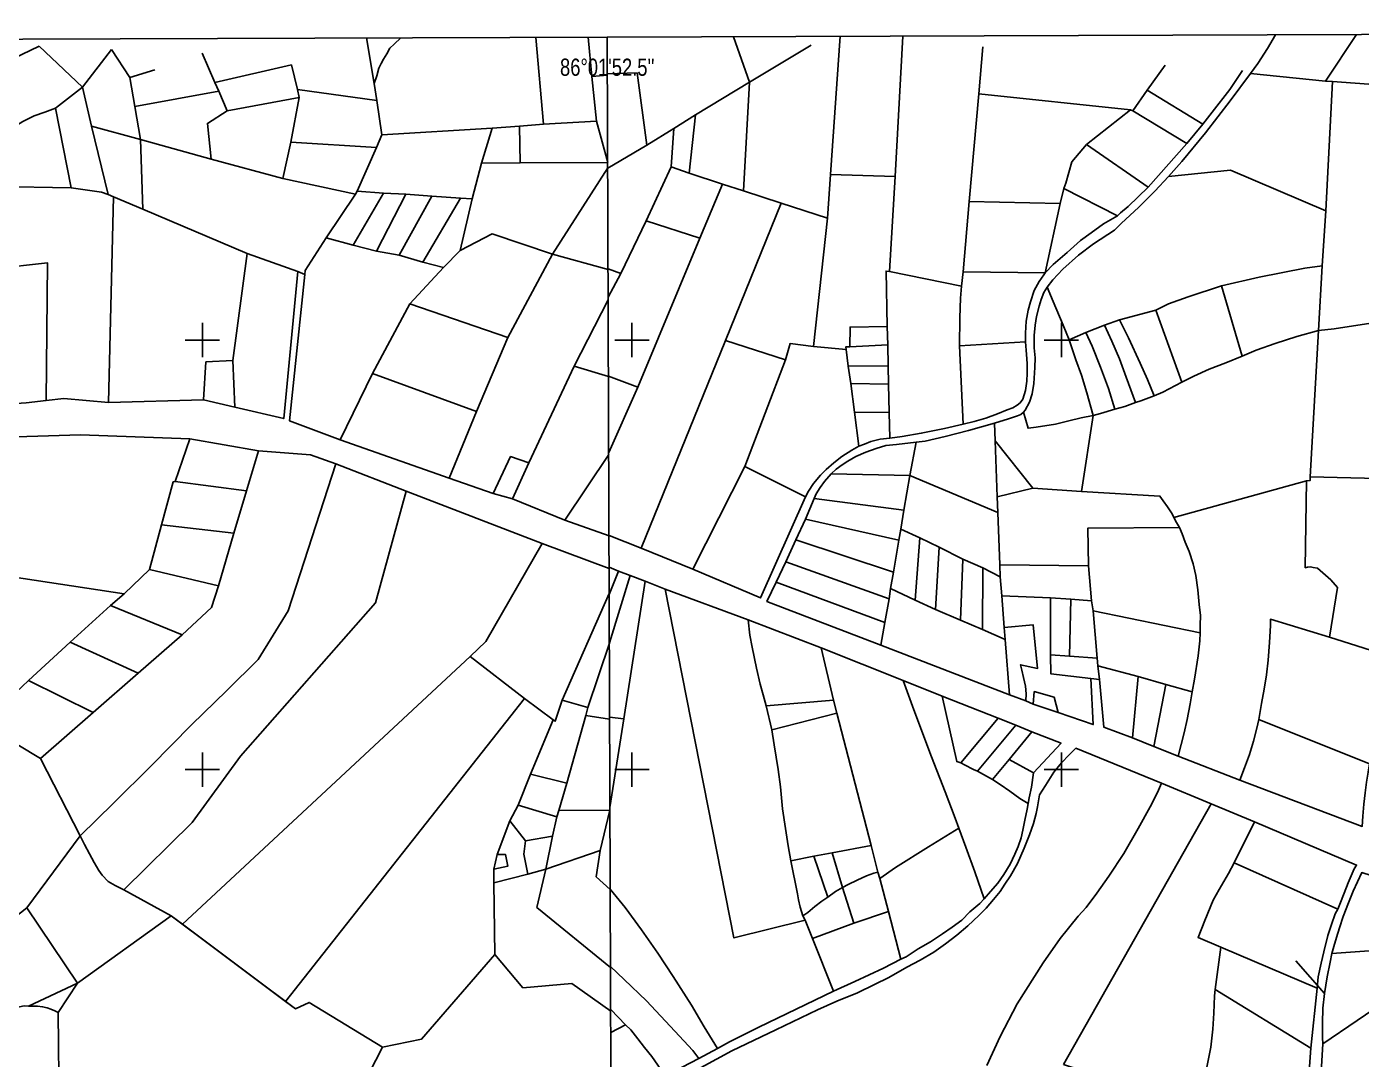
# Model space of a CAD drawing. Header units: millimetres. Extents: x 605783 to 631525, y 1302882 to 1327028.
# Drawn here: x 624311 to 625864, y 1325826 to 1327028 of the extents above; entities that cross this region are included whole.
import ezdxf
from ezdxf.enums import TextEntityAlignment as Align

# ---------------------------------------------------------------- set-up
doc = ezdxf.new("R2010")
doc.units = ezdxf.units.MM
for name, color, linetype in [('2', 7, 'Continuous'), ('3', 7, 'Continuous'), ('42', 7, 'Continuous'), ('43', 7, 'Continuous'), ('44', 7, 'Continuous'), ('CVL_CUADCON_LIN', 8, 'Continuous')]:
    doc.layers.add(name, color=color, linetype=linetype)
doc.styles.get("Standard").update_dxf_attribs({"font": 'TCCM____.TTF'})

# ---------------------------------------------------------------- blocks, each defined once
blk = doc.blocks.new('COORD')
at = {"layer": '42', "color": 2, "linetype": 'Continuous'}
for p, q in [((0, -2), (0, 2)), ((-2, 0), (2, 0))]:
    blk.add_line(p, q, dxfattribs=at)
blk = doc.blocks.new('COORD$')
at = {"layer": '42', "color": 2, "linetype": 'Continuous'}
blk.add_blockref('COORD', (0, 0), dxfattribs=at)

msp = doc.modelspace()

# ---------------------------------------------------------------- linework, layer by layer
at = {"color": 1, "ltscale": 10, "flags": 128}
msp.add_lwpolyline([(625821.43627, 1325902.8291), (625788.09023, 1325940.7456)], dxfattribs=at)
at = {"layer": '2', "color": 1, "linetype": 'Continuous'}
for p, q in [((625330.79927, 1327017.1361), (625321.66927, 1326853.7491)), ((625858.66327, 1327019.0181), (625822.72527, 1326964.5771)), ((624325.32927, 1327005.5031), (624227.52427, 1326958.7441)), ((624375.58727, 1326957.6031), (624325.32927, 1327005.5031)), ((624375.58727, 1326957.6031), (624409.25527, 1327001.6421)), ((624409.25527, 1327001.6421), (624430.61027, 1326969.0091)), ((624715.16627, 1326962.0861), (624706.32327, 1327014.9401)), ((624903.40627, 1327015.6211), (624912.47727, 1326914.5741)), ((624968.78627, 1326970.0581), (624964.49127, 1327015.8321)), ((625133.42027, 1327016.4321), (625152.22327, 1326963.3931)), ((625152.22327, 1326963.3931), (625224.10827, 1327006.6961)), ((625257.64127, 1327016.8751), (625246.60427, 1326855.9481)), ((625419.20627, 1326950.0391), (625423.89927, 1327004.4341)), ((624529.76827, 1326963.1641), (624514.76727, 1326997.1621)), ((624430.61027, 1326969.0091), (624459.97327, 1326978.0061)), ((624529.76827, 1326963.1641), (624618.98027, 1326983.7961)), ((624618.98027, 1326983.7961), (624625.74327, 1326954.7951)), ((624968.78627, 1326970.0581), (624986.71327, 1326971.5211)), ((624986.70727, 1326973.1371), (625021.52527, 1326974.2621)), ((625021.52527, 1326974.2621), (625032.58427, 1326890.1181)), ((625615.18627, 1326954.1331), (625635.88727, 1326983.3551)), ((625822.72527, 1326964.5771), (625735.46627, 1326973.3911)), ((624344.14327, 1326933.3721), (624375.58727, 1326957.6031)), ((624375.58727, 1326957.6031), (624386.23427, 1326912.3211)), ((624430.61027, 1326969.0091), (624436.72227, 1326935.0571)), ((624534.17927, 1326952.9781), (624529.76827, 1326963.1641)), ((624718.40327, 1326942.2501), (624715.16627, 1326962.0861)), ((624974.20527, 1326918.1961), (624968.78627, 1326970.0581)), ((625089.22827, 1326925.4231), (625152.22327, 1326963.3931)), ((625152.22327, 1326963.3931), (625145.25027, 1326836.9351)), ((625822.72527, 1326964.5771), (625830.72727, 1326964.1921)), ((625823.12127, 1326813.8401), (625830.72727, 1326964.1921)), ((625830.72727, 1326964.1921), (625908.58627, 1326958.5601)), ((624436.72227, 1326935.0571), (624534.17927, 1326952.9781)), ((624534.17927, 1326952.9781), (624544.01027, 1326930.0591)), ((624544.01027, 1326930.0591), (624627.74627, 1326945.7641)), ((624627.74627, 1326945.7641), (624618.05227, 1326893.4711)), ((624625.74327, 1326954.7951), (624718.40327, 1326942.2501)), ((624625.74327, 1326954.7951), (624627.74627, 1326945.7641)), ((624724.24227, 1326902.3281), (624718.40327, 1326942.2501)), ((625407.78727, 1326824.7271), (625419.20627, 1326950.0391)), ((625419.20627, 1326950.0391), (625595.75627, 1326931.3931)), ((625598.55027, 1326929.9931), (625615.18627, 1326954.1331)), ((625615.18627, 1326954.1331), (625679.84027, 1326914.5731)), ((624344.14327, 1326933.3721), (624362.50827, 1326840.5351)), ((624436.72227, 1326935.0571), (624443.32727, 1326896.6551)), ((625064.20827, 1326909.6751), (625089.22827, 1326925.4231)), ((625089.22827, 1326925.4231), (625081.74127, 1326857.4291)), ((625544.31927, 1326890.8751), (625595.75627, 1326931.3931)), ((625595.75627, 1326931.3931), (625598.55027, 1326929.9931)), ((625598.55027, 1326929.9931), (625661.29827, 1326892.0871)), ((624386.23427, 1326912.3211), (624405.40427, 1326832.5651)), ((624852.39727, 1326910.0551), (624724.24227, 1326902.3281)), ((624840.20127, 1326869.3361), (624852.39727, 1326910.0551)), ((624852.39727, 1326910.0551), (624884.53327, 1326912.4311)), ((624884.53327, 1326912.4311), (624912.47727, 1326914.5741)), ((624884.53327, 1326912.4311), (624885.02827, 1326869.6141)), ((624912.47727, 1326914.5741), (624974.20527, 1326918.1961)), ((624974.20527, 1326918.1961), (624987.06927, 1326869.8861)), ((625032.58427, 1326890.1181), (625064.20827, 1326909.6751)), ((625064.20827, 1326909.6751), (625061.03727, 1326864.9391)), ((625661.29827, 1326892.0871), (625679.84027, 1326914.5731)), ((624525.54127, 1326873.8731), (624443.32727, 1326896.6551)), ((624443.32727, 1326896.6551), (624445.98527, 1326815.5861)), ((624618.05227, 1326893.4711), (624608.89927, 1326851.4661)), ((624618.05227, 1326893.4711), (624717.71727, 1326887.3701)), ((624717.71727, 1326887.3701), (624724.24227, 1326902.3281)), ((624695.20227, 1326836.6671), (624717.71727, 1326887.3701)), ((624987.09227, 1326863.3241), (625032.58427, 1326890.1181)), ((625544.31927, 1326890.8751), (625616.21427, 1326841.2711)), ((625616.21427, 1326841.2711), (625661.29827, 1326892.0871)), ((624608.89927, 1326851.4661), (624525.54127, 1326873.8731)), ((624829.27227, 1326827.8481), (624840.20127, 1326869.3361)), ((624885.02827, 1326869.6141), (624840.20127, 1326869.3361)), ((624987.06927, 1326869.8861), (624885.02827, 1326869.6141)), ((624922.65327, 1326763.4651), (624987.09027, 1326863.9121)), ((625031.70327, 1326802.0411), (625061.03727, 1326864.9391)), ((625061.03727, 1326864.9391), (625081.74127, 1326857.4291)), ((624608.89927, 1326851.4661), (624693.41327, 1326833.2461)), ((625081.74127, 1326857.4291), (625120.86227, 1326844.7001)), ((625246.60427, 1326855.9481), (625243.05327, 1326805.3651)), ((625246.60427, 1326855.9481), (625321.66927, 1326853.7491)), ((625321.66927, 1326853.7491), (625314.94927, 1326743.3051)), ((624263.71727, 1326842.0581), (624362.50827, 1326840.5351)), ((624405.40427, 1326832.5651), (624411.74527, 1326830.1181)), ((624659.34327, 1326782.4761), (624693.41327, 1326833.2461)), ((624725.92627, 1326834.3501), (624690.68127, 1326773.9301)), ((624693.41327, 1326833.2461), (624695.20227, 1326836.6671)), ((624695.20227, 1326836.6671), (624725.92627, 1326834.3501)), ((624751.95427, 1326832.9461), (624717.96027, 1326766.9301)), ((624725.92627, 1326834.3501), (624751.95427, 1326832.9461)), ((624782.17027, 1326830.8851), (624744.23127, 1326761.9671)), ((624751.95427, 1326832.9461), (624782.17027, 1326830.8851)), ((624782.17027, 1326830.8851), (624815.68727, 1326828.5531)), ((625094.45027, 1326781.8001), (625120.86227, 1326844.7001)), ((625120.86227, 1326844.7001), (625145.25027, 1326836.9351)), ((625145.25027, 1326836.9351), (625188.94427, 1326822.6771)), ((625513.97027, 1326822.1311), (625518.28727, 1326839.9221)), ((625518.28727, 1326839.9221), (625580.52727, 1326807.9891)), ((624411.74527, 1326830.1181), (624406.01527, 1326590.7941)), ((624411.74527, 1326830.1181), (624445.98527, 1326815.5861)), ((624445.98527, 1326815.5861), (624567.34427, 1326764.1451)), ((624815.68727, 1326828.5531), (624771.76127, 1326753.9491)), ((624815.36127, 1326767.4461), (624829.27227, 1326827.8481)), ((624815.68727, 1326828.5531), (624829.27227, 1326827.8481)), ((625124.31027, 1326662.8221), (625188.94427, 1326822.6771)), ((625188.94427, 1326822.6771), (625243.05327, 1326805.3651)), ((625400.81027, 1326742.7531), (625407.78727, 1326824.7271)), ((625407.78727, 1326824.7271), (625513.97027, 1326822.1311)), ((625496.45127, 1326741.4331), (625513.97027, 1326822.1311)), ((625002.37027, 1326740.7951), (625031.70327, 1326802.0411)), ((625031.70327, 1326802.0411), (625094.45027, 1326781.8001)), ((625243.05327, 1326805.3651), (625226.81027, 1326656.0341)), ((625823.12127, 1326813.8401), (625818.80927, 1326749.6581)), ((624659.34327, 1326782.4761), (624690.68127, 1326773.9301)), ((624690.68127, 1326773.9301), (624717.96027, 1326766.9301)), ((625022.32427, 1326608.3491), (625094.45027, 1326781.8001)), ((624567.34427, 1326764.1451), (624550.55827, 1326639.7271)), ((624567.34427, 1326764.1451), (624626.45227, 1326743.1341)), ((624717.96027, 1326766.9301), (624744.23127, 1326761.9671)), ((624744.23127, 1326761.9671), (624771.76127, 1326753.9491)), ((624771.76127, 1326753.9491), (624795.74127, 1326747.8551)), ((624795.74127, 1326747.8551), (624815.36127, 1326767.4461)), ((624922.65327, 1326763.4651), (624870.90627, 1326666.1601)), ((624922.65327, 1326763.4651), (624987.50527, 1326745.6331)), ((624626.45227, 1326743.1341), (624634.44127, 1326739.6621)), ((624756.87327, 1326705.6211), (624795.74127, 1326747.8551)), ((624987.50327, 1326746.1421), (625002.37027, 1326740.7951)), ((624987.61927, 1326713.0941), (625002.37027, 1326740.7951)), ((625314.94927, 1326743.3051), (625398.77927, 1326726.2311)), ((625398.77927, 1326726.2311), (625400.81027, 1326742.7531)), ((625400.81027, 1326742.7531), (625496.45127, 1326741.4331)), ((625818.80927, 1326749.6581), (625814.49827, 1326674.2911)), ((625701.57827, 1326726.5861), (625725.71927, 1326644.4691)), ((624987.62927, 1326710.1841), (624948.13427, 1326632.9861)), ((624713.05227, 1326624.4101), (624756.87327, 1326705.6211)), ((624756.87327, 1326705.6211), (624870.90627, 1326666.1601)), ((625582.82527, 1326686.7381), (625625.11927, 1326698.2821)), ((625625.11927, 1326698.2821), (625655.35727, 1326614.2551)), ((625313.17927, 1326657.8961), (625312.54227, 1326679.1221)), ((625543.83427, 1326672.1411), (625565.55227, 1326680.5191)), ((625565.55227, 1326680.5191), (625582.82527, 1326686.7381)), ((624870.90627, 1326666.1601), (624834.43527, 1326580.0831)), ((625025.89927, 1326421.2611), (625124.31027, 1326662.8221)), ((625124.31027, 1326662.8221), (625193.91627, 1326640.2911)), ((625396.75427, 1326656.5831), (625473.46927, 1326661.1201)), ((625524.27427, 1326663.7631), (625543.83427, 1326672.1411)), ((625814.49827, 1326674.2911), (625804.86327, 1326504.1131)), ((625264.66127, 1326652.2021), (625226.81027, 1326656.0341)), ((625267.20327, 1326633.1361), (625264.66127, 1326652.2021)), ((625269.10627, 1326655.3771), (625313.17927, 1326657.8961)), ((625313.56327, 1326633.2391), (625313.17927, 1326657.8961)), ((625396.75427, 1326656.5831), (625400.95527, 1326565.5791)), ((624550.55827, 1326639.7271), (624553.04727, 1326585.0851)), ((624948.13427, 1326632.9861), (624895.32227, 1326520.4401)), ((624948.13427, 1326632.9861), (624987.94327, 1326620.7441)), ((625193.91627, 1326640.2911), (625146.80627, 1326516.1411)), ((625267.20327, 1326633.1361), (625313.56327, 1326633.2391)), ((625269.99927, 1326612.6721), (625267.20327, 1326633.1361)), ((625313.81927, 1326612.0141), (625313.56327, 1326633.2391)), ((624675.59427, 1326547.1041), (624713.05227, 1326624.4101)), ((624713.05227, 1326624.4101), (624834.43527, 1326580.0831)), ((624987.94027, 1326621.4571), (625022.32427, 1326608.3491)), ((624988.25327, 1326532.3611), (625022.32427, 1326608.3491)), ((625269.99927, 1326612.6721), (625313.81927, 1326612.0141)), ((625274.32127, 1326579.3701), (625269.99927, 1326612.6721)), ((625314.83827, 1326579.2231), (625313.81927, 1326612.0141)), ((624333.13127, 1326593.0741), (624353.83827, 1326595.5081)), ((624353.83827, 1326595.5081), (624406.01527, 1326590.7941)), ((624406.01527, 1326590.7941), (624516.37627, 1326593.7851)), ((624516.37627, 1326593.7851), (624553.04727, 1326585.0851)), ((624834.43527, 1326580.0831), (624802.43627, 1326502.4961)), ((625274.32127, 1326579.3701), (625314.83827, 1326579.2231)), ((625279.53327, 1326539.7131), (625274.32127, 1326579.3701)), ((625315.47627, 1326549.2271), (625314.83827, 1326579.2231)), ((625437.53427, 1326566.5781), (625438.04527, 1326546.1151)), ((625552.09927, 1326575.5431), (625538.77227, 1326487.0901)), ((624500.60927, 1326548.2571), (624483.55827, 1326498.5421)), ((624500.60927, 1326548.2571), (624580.43927, 1326534.5071)), ((624675.59427, 1326547.1041), (624802.43627, 1326502.4961)), ((625346.34127, 1326544.6361), (625338.97827, 1326505.8751)), ((625438.04527, 1326546.1151), (625482.12427, 1326490.8051)), ((625438.04527, 1326546.1151), (625440.33727, 1326480.9131)), ((624566.57327, 1326487.9521), (624580.43927, 1326534.5071)), ((624895.32227, 1326520.4401), (624876.13727, 1326478.3601)), ((624937.26527, 1326453.7801), (624988.26027, 1326530.1541)), ((624670.55127, 1326519.4341), (624752.35427, 1326487.3801)), ((625146.80627, 1326516.1411), (625086.23327, 1326396.5731)), ((625146.80627, 1326516.1411), (625217.42927, 1326480.7721)), ((625247.14827, 1326507.5741), (625338.97827, 1326505.8751)), ((625338.97827, 1326505.8751), (625331.99727, 1326465.2081)), ((625338.97827, 1326505.8751), (625441.10127, 1326462.7371)), ((624483.55827, 1326498.5421), (624566.57327, 1326487.9521)), ((624802.43627, 1326502.4961), (624853.68127, 1326484.7001)), ((625440.33727, 1326480.9131), (625482.12427, 1326490.8051)), ((625482.12427, 1326490.8051), (625538.77227, 1326487.0901)), ((625646.22827, 1326456.9141), (625800.67227, 1326499.5401)), ((625804.86327, 1326504.1131), (625935.17927, 1326500.9971)), ((624551.68227, 1326438.6081), (624566.57327, 1326487.9521)), ((624752.35427, 1326487.3801), (624910.89127, 1326426.7281)), ((624853.68127, 1326484.7001), (624876.13727, 1326478.3601)), ((624876.13727, 1326478.3601), (624937.26527, 1326453.7801)), ((625217.17827, 1326454.7171), (625227.46427, 1326479.1141)), ((625227.46427, 1326479.1141), (625331.99727, 1326465.2081)), ((625440.33727, 1326480.9131), (625441.10127, 1326462.7371)), ((625331.99727, 1326465.2081), (625328.18927, 1326443.3491)), ((625441.10127, 1326462.7371), (625443.52127, 1326401.8571)), ((624467.52127, 1326448.1871), (624453.76527, 1326396.2971)), ((624467.52127, 1326448.1871), (624551.68227, 1326438.6081)), ((624937.26527, 1326453.7801), (624988.59327, 1326435.3721)), ((625206.25727, 1326430.7011), (625217.17827, 1326454.7171)), ((625217.17827, 1326454.7171), (625326.03127, 1326430.2591)), ((625328.18927, 1326443.3491), (625326.03127, 1326430.2591)), ((625328.18927, 1326443.3491), (625350.29027, 1326433.1701)), ((624533.95927, 1326377.2091), (624551.68227, 1326438.6081)), ((624910.89127, 1326426.7281), (624988.72627, 1326397.5121)), ((624988.59127, 1326435.7681), (625025.89927, 1326421.2611)), ((625194.44827, 1326405.4151), (625206.25727, 1326430.7011)), ((625206.25727, 1326430.7011), (625319.68427, 1326393.1501)), ((625326.03127, 1326430.2591), (625319.68427, 1326393.1501)), ((625350.29027, 1326433.1701), (625344.96327, 1326360.4731)), ((625350.29027, 1326433.1701), (625372.77227, 1326422.2281)), ((625025.89927, 1326421.2611), (625086.23327, 1326396.5731)), ((625372.77227, 1326422.2281), (625368.84227, 1326349.7851)), ((625372.77227, 1326422.2281), (625400.59027, 1326408.4881)), ((624156.02027, 1326408.7511), (624423.95827, 1326368.1181)), ((624453.76527, 1326396.2971), (624423.95827, 1326368.1181)), ((624453.76527, 1326396.2971), (624533.95927, 1326377.2091)), ((624988.72027, 1326399.0491), (624999.47327, 1326394.3931)), ((625183.14627, 1326381.6531), (625194.44827, 1326405.4151)), ((625194.44827, 1326405.4151), (625314.73327, 1326362.0141)), ((625400.59027, 1326408.4881), (625397.80327, 1326337.4421)), ((625400.59027, 1326408.4881), (625423.83427, 1326398.4351)), ((625423.83427, 1326398.4351), (625423.33327, 1326326.3711)), ((625423.83427, 1326398.4351), (625444.15727, 1326387.8761)), ((625546.65627, 1326400.5331), (625443.52127, 1326401.8571)), ((625443.52127, 1326401.8571), (625444.15727, 1326387.8761)), ((625550.34327, 1326359.9871), (625546.65627, 1326400.5331)), ((624988.83127, 1326367.3971), (624999.47327, 1326394.3931)), ((624989.02927, 1326311.0961), (625013.41227, 1326389.2691)), ((624999.47327, 1326394.3931), (625013.41227, 1326389.2691)), ((625005.99927, 1326222.6361), (625030.67927, 1326382.6721)), ((625013.41227, 1326389.2691), (625030.67927, 1326382.6721)), ((625030.67927, 1326382.6721), (625053.83927, 1326373.3691)), ((625183.14627, 1326381.6531), (625309.78327, 1326334.4361)), ((625319.68427, 1326393.1501), (625316.25627, 1326374.0871)), ((625444.15727, 1326387.8761), (625446.06527, 1326365.7601)), ((624423.95827, 1326368.1181), (624408.29327, 1326354.2241)), ((624934.17127, 1326244.1711), (624988.82827, 1326368.2901)), ((625053.83927, 1326373.3691), (625150.51527, 1326337.7451)), ((625316.25627, 1326374.0871), (625314.73327, 1326362.0141)), ((625316.25627, 1326374.0871), (625344.96327, 1326360.4731)), ((625446.06527, 1326365.7601), (625502.71327, 1326363.1891)), ((625446.06527, 1326365.7601), (625448.73627, 1326328.9001)), ((624408.29327, 1326354.2241), (624361.29727, 1326311.6511)), ((624408.29327, 1326354.2241), (624491.61427, 1326320.2561)), ((625314.73327, 1326362.0141), (625309.78327, 1326334.4361)), ((625344.96327, 1326360.4731), (625368.84227, 1326349.7851)), ((625368.84227, 1326349.7851), (625397.80327, 1326337.4421)), ((625502.71327, 1326363.1891), (625502.59327, 1326296.8441)), ((625502.71327, 1326363.1891), (625526.33727, 1326361.7791)), ((625526.33727, 1326361.7791), (625524.69327, 1326295.3081)), ((625526.33727, 1326361.7791), (625550.34327, 1326359.9871)), ((625552.24927, 1326348.0391), (625550.34327, 1326359.9871)), ((625150.51527, 1326337.7451), (625235.45227, 1326304.9901)), ((625309.78327, 1326334.4361), (625304.95927, 1326308.1291)), ((625397.80327, 1326337.4421), (625423.33327, 1326326.3711)), ((625552.24927, 1326348.0391), (625676.72527, 1326322.5571)), ((625556.82827, 1326293.1311), (625552.24927, 1326348.0391)), ((624440.29327, 1326275.8001), (624491.61427, 1326320.2561)), ((625423.33327, 1326326.3711), (625449.88027, 1326314.9191)), ((625448.73627, 1326328.9001), (625449.88027, 1326314.9191)), ((624361.29727, 1326311.6511), (624312.64327, 1326267.1801)), ((624361.29727, 1326311.6511), (624440.29327, 1326275.8001)), ((624963.98527, 1326235.6331), (624989.03127, 1326310.4841)), ((625235.45227, 1326304.9901), (625249.97227, 1326244.2001)), ((625235.45227, 1326304.9901), (625331.02827, 1326266.9341)), ((625304.95927, 1326308.1291), (625454.96727, 1326250.4781)), ((625449.88027, 1326314.9191), (625454.96727, 1326250.4781)), ((625827.49027, 1326317.6501), (625903.19227, 1326293.5901)), ((624826.90527, 1326294.9051), (624492.17027, 1325983.7101)), ((624826.90527, 1326294.9051), (624890.24027, 1326246.0481)), ((625502.59327, 1326296.8441), (625524.69327, 1326295.3081)), ((625524.69327, 1326295.3081), (625556.82827, 1326293.1311)), ((625557.84527, 1326284.2341), (625556.82827, 1326293.1311)), ((624388.20527, 1326229.6951), (624440.29327, 1326275.8001)), ((625557.84527, 1326284.2341), (625604.46027, 1326271.6271)), ((625559.75127, 1326268.3461), (625557.84527, 1326284.2341)), ((625604.46027, 1326271.6271), (625597.86227, 1326200.4561)), ((625604.46027, 1326271.6271), (625636.97627, 1326262.3331)), ((624312.64327, 1326267.1801), (624259.52527, 1326216.7621)), ((624312.64327, 1326267.1801), (624388.20527, 1326229.6951)), ((625331.02827, 1326266.9341), (625376.45127, 1326248.6961)), ((625549.71727, 1326269.6221), (625559.75127, 1326268.3461)), ((625636.97627, 1326262.3331), (625622.75827, 1326190.4031)), ((625636.97627, 1326262.3331), (625667.33327, 1326253.9291)), ((624890.24027, 1326246.0481), (624611.88127, 1325893.6561)), ((624890.24027, 1326246.0481), (624923.43027, 1326221.2311)), ((624934.17127, 1326244.1711), (624963.98527, 1326235.6331)), ((625171.43427, 1326237.5211), (625249.97227, 1326244.2001)), ((625249.97227, 1326244.2001), (625253.91727, 1326229.1351)), ((625376.45127, 1326248.6961), (625441.56427, 1326223.3891)), ((625454.96727, 1326250.4781), (625473.89327, 1326243.3511)), ((625473.89327, 1326243.3511), (625482.53027, 1326239.6611)), ((624326.69727, 1326176.2711), (624388.20527, 1326229.6951)), ((624961.41627, 1326226.3721), (624939.44527, 1326147.5901)), ((624963.98527, 1326235.6331), (624961.41627, 1326226.3721)), ((624961.41627, 1326226.3721), (624989.34027, 1326222.1841)), ((625171.43427, 1326237.5211), (625178.14027, 1326209.7871)), ((625178.14027, 1326209.7871), (625253.91727, 1326229.1351)), ((625253.91727, 1326229.1351), (625293.93927, 1326074.9291)), ((625482.53027, 1326239.6611), (625511.36327, 1326229.8601)), ((624259.52527, 1326216.7621), (624326.69727, 1326176.2711)), ((624923.43027, 1326221.2311), (624897.19227, 1326157.9701)), ((624989.33327, 1326224.4131), (625005.99927, 1326222.6361)), ((624989.70127, 1326119.4231), (625005.99927, 1326222.6361)), ((625441.56427, 1326223.3891), (625398.12027, 1326171.2371)), ((625462.29027, 1326215.1921), (625417.60227, 1326161.4961)), ((625441.56427, 1326223.3891), (625462.29027, 1326215.1921)), ((625462.29027, 1326215.1921), (625480.72127, 1326207.4691)), ((625745.06827, 1326221.8611), (625874.11927, 1326169.9401)), ((625480.72127, 1326207.4691), (625454.59327, 1326175.2871)), ((625597.86227, 1326200.4561), (625622.75827, 1326190.4031)), ((625622.75827, 1326190.4031), (625651.21027, 1326179.0771)), ((625651.21027, 1326179.0771), (625723.10227, 1326151.2061)), ((624326.69727, 1326176.2711), (624373.00927, 1326086.4661)), ((625454.59327, 1326175.2871), (625434.92427, 1326151.7221)), ((625454.59327, 1326175.2871), (625482.81527, 1326159.8341)), ((624897.19227, 1326157.9701), (624882.85327, 1326122.2171)), ((624897.19227, 1326157.9701), (624939.44527, 1326147.5901)), ((624939.44527, 1326147.5901), (624930.19827, 1326115.7491)), ((625417.60227, 1326161.4961), (625434.92427, 1326151.7221)), ((625631.81827, 1326147.6441), (625689.66727, 1326123.6231)), ((624882.85327, 1326122.2171), (624873.14227, 1326103.7181)), ((624882.85327, 1326122.2171), (624927.88827, 1326108.3921)), ((624930.19827, 1326115.7491), (624989.71127, 1326116.3591)), ((624989.71127, 1326116.3591), (624978.30227, 1326069.2571)), ((625517.78127, 1325820.2191), (625689.66727, 1326123.6231)), ((625689.66727, 1326123.6231), (625740.09027, 1326102.7931)), ((624873.14227, 1326103.7181), (624858.41127, 1326064.5371)), ((624873.14227, 1326103.7181), (624891.35327, 1326080.6291)), ((624927.88827, 1326108.3921), (624922.99027, 1326085.9301)), ((624930.19827, 1326115.7491), (624927.88827, 1326108.3921)), ((625740.09027, 1326102.7931), (625716.50727, 1326054.7431)), ((624310.89427, 1326002.5541), (624373.00927, 1326086.4661)), ((624891.35327, 1326080.6291), (624922.99027, 1326085.9301)), ((624922.99027, 1326085.9301), (624915.11827, 1326047.3491)), ((625248.21527, 1326066.4691), (625293.93927, 1326074.9291)), ((625293.93927, 1326074.9291), (625301.71327, 1326044.1601)), ((624858.41127, 1326064.5371), (624854.54627, 1326047.5321)), ((624915.11827, 1326047.3491), (624978.30227, 1326069.2571)), ((625200.21927, 1326057.0841), (625227.18727, 1326062.7121)), ((625227.18727, 1326062.7121), (625248.21527, 1326066.4691)), ((625227.18727, 1326062.7121), (625243.38827, 1326014.9131)), ((625248.21527, 1326066.4691), (625260.60027, 1326026.2381)), ((625716.50727, 1326054.7431), (625837.02027, 1326001.0741)), ((624854.54627, 1326047.5321), (624854.62127, 1326031.6511)), ((624854.62127, 1326031.6511), (624894.27427, 1326041.8661)), ((624894.27427, 1326041.8661), (624915.11827, 1326047.3491)), ((625301.71327, 1326044.1601), (625303.87527, 1326036.6941)), ((624423.72727, 1326023.5721), (624478.99427, 1325993.1791)), ((624854.62127, 1326031.6511), (624855.49327, 1325948.1781)), ((625260.60027, 1326026.2381), (625273.64227, 1325984.7461)), ((625303.87527, 1326036.6941), (625314.07027, 1325998.2091)), ((624254.36627, 1325957.9971), (624310.89427, 1326002.5541)), ((624310.89427, 1326002.5541), (624369.91127, 1325914.7171)), ((624369.91127, 1325914.7171), (624478.99427, 1325993.1791)), ((624478.99427, 1325993.1791), (624492.17027, 1325983.7101)), ((625214.41327, 1325993.1111), (625216.91427, 1325988.0651)), ((625273.64227, 1325984.7461), (625314.07027, 1325998.2091)), ((625314.07027, 1325998.2091), (625328.37327, 1325942.6271)), ((624492.17027, 1325983.7101), (624611.88127, 1325893.6561)), ((625216.91427, 1325988.0651), (625225.41127, 1325966.9681)), ((625225.41127, 1325966.9681), (625273.64227, 1325984.7461)), ((625225.41127, 1325966.9681), (625250.10627, 1325905.5721)), ((625701.02227, 1325956.6321), (625694.29527, 1325907.5761)), ((625701.02227, 1325956.6321), (625813.19727, 1325909.0571)), ((625830.16027, 1325949.4871), (625895.35227, 1325953.8641)), ((624312.93527, 1325888.2021), (624369.91127, 1325914.7171)), ((625694.29527, 1325907.5761), (625805.63727, 1325839.1551)), ((625813.19727, 1325909.0571), (625805.63727, 1325839.1551)), ((625819.52727, 1325844.2001), (625909.45527, 1325905.5601)), ((624990.52627, 1325884.1561), (625007.70827, 1325866.3641)), ((624990.61927, 1325857.4651), (625007.70827, 1325866.3641)), ((625093.26527, 1325827.1361), (625114.79227, 1325838.7821)), ((625805.63727, 1325839.1551), (625797.17327, 1325726.0211)), ((625814.55127, 1325757.1781), (625819.52727, 1325844.2001))]:
    msp.add_line(p, q, dxfattribs=at)
for points in [[(625735.46627, 1326973.3911), (625743.97527, 1326985.3341), (625755.27727, 1327002.4861), (625764.54827, 1327018.6831)], [(624715.16627, 1326962.0861), (624718.11527, 1326970.7101), (624720.68327, 1326979.5901), (624723.24127, 1326985.1661), (624725.92527, 1326990.3621), (624729.88227, 1326996.5661), (624733.33127, 1327002.9011), (624738.42627, 1327007.7031), (624746.32227, 1327015.0781)], [(625639.96427, 1326853.5871), (625655.45827, 1326871.2461), (625682.88927, 1326904.5311), (625711.71827, 1326941.8831), (625735.46627, 1326973.3911)], [(625679.84027, 1326914.5731), (625690.88927, 1326928.6751), (625711.33527, 1326954.9741), (625725.94027, 1326977.2091)], [(624272.64627, 1326893.3391), (624276.21427, 1326897.1321), (624283.34427, 1326903.0661), (624292.89027, 1326909.7511), (624306.12227, 1326917.5591), (624319.35127, 1326924.3521), (624331.80927, 1326928.4811), (624344.14327, 1326933.3721)], [(624544.01027, 1326930.0591), (624520.97827, 1326915.4401), (624525.54127, 1326873.8731)], [(625518.28727, 1326839.9221), (625520.57327, 1326845.8951), (625527.42927, 1326870.8021), (625544.31927, 1326890.8751)], [(625498.61227, 1326725.0371), (625505.34227, 1326733.4221), (625517.02627, 1326745.7441), (625535.18827, 1326762.2571), (625552.46027, 1326775.2131), (625577.09927, 1326791.3411), (625585.10027, 1326799.3441), (625604.91227, 1326817.5091), (625624.21627, 1326836.8181), (625639.96427, 1326853.5871)], [(625639.96427, 1326853.5871), (625711.98027, 1326860.9221), (625823.12127, 1326813.8401)], [(624333.13127, 1326593.0741), (624334.79527, 1326753.3971), (624272.16727, 1326746.2221), (624263.71727, 1326842.0581)], [(624362.50827, 1326840.5351), (624397.79427, 1326835.5261), (624405.40427, 1326832.5651)], [(625580.52727, 1326807.9891), (625584.21027, 1326811.2921), (625592.84627, 1326818.6591), (625616.21427, 1326841.2711)], [(625496.45127, 1326741.4331), (625505.84927, 1326751.2151), (625521.97827, 1326765.3141), (625537.34527, 1326779.0331), (625549.79127, 1326788.1781), (625564.39727, 1326798.5921), (625580.52727, 1326807.9891)], [(624815.36127, 1326767.4461), (624852.37827, 1326786.8211), (624922.65327, 1326763.4651)], [(624634.44127, 1326739.6621), (624634.83727, 1326744.3611), (624659.34327, 1326782.4761)], [(624553.04727, 1326585.0851), (624609.89527, 1326571.9611), (624626.45227, 1326743.1341)], [(624634.44127, 1326739.6621), (624616.49127, 1326569.5141), (624675.59427, 1326547.1041)], [(625312.54227, 1326679.1221), (625311.13827, 1326743.6881), (625314.94927, 1326743.3051)], [(625473.46927, 1326661.1201), (625473.34127, 1326671.5421), (625474.35627, 1326685.3951), (625476.76827, 1326697.9761), (625479.30727, 1326707.7611), (625483.75127, 1326720.8501), (625489.33927, 1326731.5231), (625494.80027, 1326739.1461), (625496.45127, 1326741.4331)], [(625701.57827, 1326726.5861), (625745.52427, 1326736.7311), (625798.74127, 1326746.8721), (625818.80927, 1326749.6581)], [(625398.77927, 1326726.2311), (625397.76427, 1326712.1241), (625397.00527, 1326689.3741), (625396.75427, 1326656.5831)], [(625471.06527, 1326579.2701), (625473.22427, 1326581.9381), (625478.30327, 1326590.9591), (625481.22327, 1326600.7441), (625483.00027, 1326612.8181), (625484.39627, 1326631.3731), (625484.77627, 1326642.8121), (625483.50427, 1326654.3781), (625483.63027, 1326668.4861), (625484.77227, 1326680.8141), (625486.29527, 1326690.8541), (625489.34227, 1326702.6721), (625491.62727, 1326710.6781), (625494.80227, 1326718.6841), (625498.61227, 1326725.0371)], [(625498.61227, 1326725.0371), (625505.72627, 1326708.2561), (625517.28727, 1326680.5431), (625524.27427, 1326663.7631)], [(625625.11927, 1326698.2821), (625640.10627, 1326705.3921), (625662.71427, 1326713.7691), (625701.57827, 1326726.5861)], [(625269.10627, 1326655.3771), (625269.23127, 1326678.5091), (625312.54227, 1326679.1221)], [(625565.55227, 1326680.5191), (625573.93727, 1326662.2121), (625583.08427, 1326641.6181), (625590.83427, 1326620.0071), (625601.50627, 1326590.5161)], [(625582.82527, 1326686.7381), (625593.49627, 1326666.0151), (625606.96327, 1326636.5221), (625615.60227, 1326617.5801), (625623.22427, 1326598.5121)], [(625814.49827, 1326674.2911), (625832.66127, 1326676.5701), (625865.55727, 1326681.5101), (625891.08627, 1326685.3101)], [(625400.95527, 1326565.5791), (625413.65627, 1326568.4961), (625427.24627, 1326572.4291), (625440.83627, 1326577.6331), (625452.01227, 1326581.9491), (625458.61727, 1326584.3601), (625463.95127, 1326587.5351), (625467.12627, 1326590.3301), (625470.30127, 1326594.3951), (625473.60227, 1326604.6881), (625474.99827, 1326615.3641), (625475.50527, 1326624.8961), (625475.50427, 1326636.2071), (625474.61427, 1326646.5031), (625473.46927, 1326661.1201)], [(625524.27427, 1326663.7631), (625532.02527, 1326640.5001), (625538.75827, 1326622.5761), (625544.85727, 1326601.8561), (625552.09927, 1326575.5431)], [(625543.83427, 1326672.1411), (625551.07527, 1326656.3771), (625560.85827, 1326631.7161), (625570.25927, 1326606.8001), (625577.62827, 1326583.0291)], [(625725.71927, 1326644.4691), (625741.84927, 1326651.5781), (625764.20327, 1326659.4471), (625789.22427, 1326667.5681), (625814.49827, 1326674.2911)], [(625226.81027, 1326656.0341), (625199.37527, 1326659.2251), (625193.91627, 1326640.2911)], [(625264.66127, 1326652.2021), (625264.15227, 1326655.3791), (625269.10627, 1326655.3771)], [(625655.35727, 1326614.2551), (625669.58227, 1326621.2381), (625687.23627, 1326629.3641), (625706.79527, 1326636.9801), (625725.71927, 1326644.4691)], [(624550.55827, 1326639.7271), (624519.31327, 1326637.8551), (624516.37627, 1326593.7851)], [(625623.22427, 1326598.5121), (625633.38527, 1326602.8281), (625655.35727, 1326614.2551)], [(625601.50627, 1326590.5161), (625607.60227, 1326592.6731), (625623.22427, 1326598.5121)], [(623924.29927, 1326574.4641), (624013.98527, 1326584.6751), (624030.10627, 1326582.8141), (624058.03427, 1326580.0031), (624085.83627, 1326577.4461), (624110.46627, 1326575.5411), (624144.24127, 1326574.4781), (624167.86127, 1326574.7381), (624202.91327, 1326575.7021), (624231.61927, 1326577.7141), (624258.55127, 1326581.1331), (624275.19827, 1326584.6051), (624298.32527, 1326589.5681), (624310.01127, 1326590.3981), (624333.13127, 1326593.0741)], [(625552.09927, 1326575.5431), (625560.73627, 1326577.6991), (625577.62827, 1326583.0291)], [(625577.62827, 1326583.0291), (625589.18627, 1326585.9461), (625601.50627, 1326590.5161)], [(625346.34127, 1326544.6361), (625356.62927, 1326545.6481), (625379.99927, 1326551.2281), (625407.05227, 1326558.0781), (625437.53427, 1326566.5781)], [(625437.53427, 1326566.5781), (625453.66527, 1326571.7801), (625464.07927, 1326575.3341), (625467.89027, 1326576.6031), (625471.06527, 1326579.2701)], [(625471.06527, 1326579.2701), (625476.52827, 1326560.7111), (625486.05427, 1326562.1041), (625508.53527, 1326565.5251), (625523.90327, 1326569.2031), (625538.38227, 1326572.8811), (625552.09927, 1326575.5431)], [(624184.77227, 1326542.2551), (624200.01427, 1326543.4471), (624234.18427, 1326546.7021), (624260.60627, 1326549.3611), (624373.38327, 1326552.9751), (624500.60927, 1326548.2571)], [(625315.47627, 1326549.2271), (625329.70227, 1326550.9991), (625352.05627, 1326554.9281), (625379.36327, 1326560.5061), (625400.95527, 1326565.5791)], [(625217.42927, 1326480.7721), (625220.73127, 1326487.6331), (625226.82727, 1326496.4001), (625234.70127, 1326505.9281), (625241.43227, 1326512.6611), (625250.19527, 1326520.4091), (625259.72027, 1326527.6491), (625271.40427, 1326535.1421), (625279.53327, 1326539.7131)], [(625247.14827, 1326507.5741), (625252.99027, 1326512.9091), (625259.84827, 1326517.9901), (625266.57927, 1326522.4351), (625275.97827, 1326527.6411), (625287.40827, 1326532.9731), (625299.47427, 1326537.2881), (625310.90527, 1326540.4601), (625323.35227, 1326541.8521), (625346.34127, 1326544.6361)], [(625279.53327, 1326539.7131), (625285.88327, 1326542.2521), (625293.50427, 1326545.4261), (625304.42627, 1326547.8351), (625315.47627, 1326549.2271)], [(624580.43927, 1326534.5071), (624641.12327, 1326529.6221), (624670.55127, 1326519.4341)], [(624895.32227, 1326520.4401), (624874.01227, 1326527.7911), (624853.68127, 1326484.7001)], [(624670.55127, 1326519.4341), (624614.88227, 1326348.2091), (624580.03127, 1326291.5981), (624543.59427, 1326255.3231), (624502.44827, 1326215.5151), (624455.56127, 1326167.7331), (624411.73727, 1326124.5081), (624373.00927, 1326086.4661)], [(625227.46427, 1326479.1141), (625229.74927, 1326484.4511), (625234.44827, 1326491.6931), (625239.27427, 1326498.8081), (625247.14827, 1326507.5741)], [(624483.55827, 1326498.5421), (624481.01727, 1326498.1741), (624467.52127, 1326448.1871)], [(625800.67227, 1326499.5401), (625799.15827, 1326398.3711), (625801.95227, 1326398.8781), (625805.38127, 1326399.2581), (625808.55727, 1326398.6211), (625813.38327, 1326397.7291), (625829.00727, 1326384.2481), (625836.88327, 1326375.4751), (625827.49027, 1326317.6501)], [(625804.86327, 1326504.1131), (625804.99027, 1326499.9191), (625800.67227, 1326499.5401)], [(624752.35427, 1326487.3801), (624716.75627, 1326357.3411), (624559.60127, 1326179.0141), (624503.22127, 1326101.8051), (624423.72727, 1326023.5721)], [(625086.23327, 1326396.5731), (625164.98527, 1326363.2341), (625217.42927, 1326480.7721)], [(625538.77227, 1326487.0901), (625629.96827, 1326481.7061), (625633.65227, 1326476.3661), (625638.73327, 1326469.3731), (625644.06827, 1326461.2361), (625646.22827, 1326456.9141)], [(625546.65627, 1326400.5331), (625545.88927, 1326444.2551), (625652.70727, 1326445.0901)], [(625646.22827, 1326456.9141), (625649.27727, 1326451.0661), (625652.70727, 1326445.0901)], [(625652.70727, 1326445.0901), (625655.75627, 1326437.8441), (625659.31327, 1326428.3101), (625663.88727, 1326417.2501), (625668.58827, 1326403.0131), (625671.76527, 1326389.2851), (625674.05327, 1326372.5071), (625675.70627, 1326355.4751), (625677.23127, 1326342.8921), (625676.97827, 1326331.5801), (625676.72527, 1326322.5571)], [(624910.89127, 1326426.7281), (624845.37527, 1326312.4691), (624826.90527, 1326294.9051)], [(625304.95927, 1326308.1291), (625172.47927, 1326359.1631), (625183.14627, 1326381.6531)], [(624491.61427, 1326320.2561), (624525.62227, 1326351.9701), (624533.95927, 1326377.2091)], [(625053.83927, 1326373.3691), (625134.04027, 1325967.5911), (625216.91427, 1325988.0651)], [(625150.51527, 1326337.7451), (625152.60627, 1326319.7271), (625155.13227, 1326305.9111), (625160.38527, 1326281.3321), (625164.38727, 1326262.9621), (625167.91027, 1326250.3051), (625171.43427, 1326237.5211)], [(625827.49027, 1326317.6501), (625758.64727, 1326338.4021), (625758.64827, 1326331.1581), (625757.50627, 1326311.2041), (625755.98427, 1326290.6151), (625753.95427, 1326273.8391), (625751.41527, 1326257.0641), (625748.36927, 1326240.5431), (625745.06827, 1326221.8611)], [(625448.73627, 1326328.9001), (625482.52127, 1326331.8061), (625487.60727, 1326281.2191), (625467.66527, 1326285.4231), (625469.06327, 1326279.3221), (625470.96927, 1326270.5511), (625473.38327, 1326260.5091), (625474.27327, 1326251.4851), (625473.89327, 1326243.3511)], [(625676.72527, 1326322.5571), (625676.47227, 1326313.1521), (625674.31427, 1326295.9951), (625670.12627, 1326268.5441), (625667.33327, 1326253.9291)], [(625502.59327, 1326296.8441), (625502.84927, 1326274.9841), (625549.71727, 1326269.6221)], [(625331.02827, 1326266.9341), (625343.43227, 1326232.9321), (625364.20227, 1326178.0861), (625380.02627, 1326137.4001), (625391.47827, 1326107.0691), (625396.00527, 1326095.0641)], [(625511.36327, 1326229.8601), (625552.39027, 1326215.7311), (625549.71727, 1326269.6221)], [(625559.75127, 1326268.3461), (625564.71127, 1326212.6751), (625597.86227, 1326200.4561)], [(624923.43027, 1326221.2311), (624925.83727, 1326219.6941), (624934.17127, 1326244.1711)], [(625376.45127, 1326248.6961), (625393.39127, 1326172.8171), (625398.12027, 1326171.2371)], [(625482.53027, 1326239.6611), (625483.67227, 1326254.2761), (625506.66227, 1326247.5291), (625511.36327, 1326229.8601)], [(625667.33327, 1326253.9291), (625665.04827, 1326239.9491), (625661.87527, 1326221.9031), (625658.32027, 1326206.1451), (625651.21027, 1326179.0771)], [(625178.14027, 1326209.7871), (625180.98127, 1326192.4161), (625185.54927, 1326163.3781), (625188.05327, 1326143.4601), (625190.65427, 1326117.9501), (625193.97627, 1326094.8671), (625196.99027, 1326074.8301), (625200.21927, 1326057.0841)], [(625745.06827, 1326221.8611), (625742.65627, 1326211.6941), (625738.84727, 1326196.3181), (625734.14927, 1326181.0681), (625728.56227, 1326165.3111), (625723.10227, 1326151.2061)], [(625480.72127, 1326207.4691), (625514.87827, 1326194.1411), (625482.81527, 1326159.8341)], [(625082.39027, 1325809.4271), (625131.74027, 1325835.9931), (625182.77527, 1325860.6791), (625231.29527, 1325883.8001), (625253.73527, 1325894.0611), (625277.83827, 1325903.7131), (625297.74627, 1325913.4271), (625314.50827, 1325921.4391), (625335.13927, 1325933.4521), (625350.88127, 1325941.5771), (625366.85427, 1325951.1031), (625380.28627, 1325960.5891), (625393.57827, 1325970.8361), (625406.22327, 1325981.7091), (625419.23527, 1325993.4781), (625427.59927, 1326002.1231), (625436.18827, 1326012.4251), (625444.16227, 1326021.5731), (625449.35527, 1326029.9161), (625456.17027, 1326039.9361), (625464.18127, 1326054.2961), (625471.75227, 1326072.0821), (625477.96727, 1326087.4321), (625482.69327, 1326100.7241), (625486.05027, 1326112.3431), (625487.56527, 1326120.2481), (625489.87127, 1326133.8851), (625496.79827, 1326144.7961), (625506.56727, 1326160.3281), (625515.40227, 1326171.1421), (625524.26127, 1326180.5581), (625532.00727, 1326188.1771), (625631.81827, 1326147.6441)], [(625398.12027, 1326171.2371), (625402.35327, 1326168.8871), (625412.86727, 1326163.4571), (625417.60227, 1326161.4961)], [(625723.10227, 1326151.2061), (625865.48927, 1326097.2451), (625866.25027, 1326109.3181), (625867.51927, 1326123.2981), (625868.91527, 1326136.2621), (625870.43827, 1326148.9711), (625872.59627, 1326160.4081), (625874.11927, 1326169.9401)], [(625428.47227, 1325819.2211), (625444.03227, 1325852.6381), (625463.70527, 1325890.6941), (625494.00827, 1325938.5751), (625513.85227, 1325966.7201), (625534.87727, 1325992.7211), (625544.23127, 1326002.9081), (625556.65027, 1326019.4971), (625570.66427, 1326039.4161), (625587.99627, 1326065.8691), (625604.52027, 1326094.9791), (625618.69627, 1326120.2391), (625627.05327, 1326136.6391), (625631.81827, 1326147.6441)], [(625434.92427, 1326151.7221), (625444.04727, 1326145.8881), (625455.23527, 1326138.1801), (625467.06927, 1326129.8461), (625476.57227, 1326124.0191)], [(625476.57227, 1326124.0191), (625477.86027, 1326130.3941), (625480.56627, 1326142.8931), (625482.81527, 1326159.8341)], [(625425.25227, 1326012.8921), (625432.60227, 1326021.3951), (625441.07427, 1326031.1861), (625448.13927, 1326041.4641), (625455.43127, 1326053.2711), (625461.07327, 1326065.0531), (625465.11527, 1326073.7591), (625468.24327, 1326083.9761), (625470.50027, 1326093.0361), (625472.84127, 1326104.6401), (625475.41627, 1326117.3911), (625476.57227, 1326124.0191)], [(625740.09027, 1326102.7931), (625859.00427, 1326052.3861), (625856.28727, 1326047.8951), (625848.94627, 1326031.5111), (625844.32127, 1326019.7451), (625839.46127, 1326006.8321), (625837.02027, 1326001.0741)], [(624373.00927, 1326086.4661), (624378.05627, 1326076.4041), (624383.73527, 1326065.4491), (624389.03627, 1326055.3851), (624394.59327, 1326046.0821), (624398.51227, 1326040.5991), (624405.59927, 1326033.3211), (624413.83827, 1326028.7051), (624423.72727, 1326023.5721)], [(625303.87527, 1326036.6941), (625322.20527, 1326049.5611), (625360.54527, 1326073.5421), (625396.00527, 1326095.0641)], [(625396.00527, 1326095.0641), (625403.87827, 1326073.3221), (625414.41627, 1326044.3761), (625425.25227, 1326012.8921)], [(624891.35327, 1326080.6291), (624889.39827, 1326065.1401), (624894.27427, 1326041.8661)], [(624854.54627, 1326047.5321), (624870.68427, 1326050.8801), (624868.06227, 1326064.7411), (624858.41127, 1326064.5371)], [(624978.30227, 1326069.2571), (624973.63127, 1326038.6631), (624990.03627, 1326023.7371)], [(625200.21927, 1326057.0841), (625207.99927, 1326018.6891), (625209.00627, 1326011.8401), (625211.18427, 1326003.4841), (625214.41327, 1325993.1111)], [(625716.50727, 1326054.7431), (625709.90427, 1326042.5451), (625698.98327, 1326023.7401), (625692.12527, 1326011.4151), (625682.09427, 1325987.7801), (625674.47527, 1325968.0841), (625701.02227, 1325956.6321)], [(624915.11827, 1326047.3491), (624904.56127, 1326003.0641), (624990.35427, 1325933.1501)], [(625260.60027, 1326026.2381), (625267.14627, 1326029.7711), (625277.35027, 1326034.8861), (625288.19627, 1326039.6301), (625296.77727, 1326043.0671), (625301.71327, 1326044.1601)], [(625830.16027, 1325949.4871), (625832.43327, 1325957.6571), (625835.55827, 1325968.0021), (625839.17627, 1325979.2441), (625843.39827, 1325992.2751), (625849.47527, 1326008.2581), (625854.95827, 1326021.8161), (625865.00227, 1326043.5811), (625886.84727, 1326036.8001), (625932.32927, 1326022.5031)], [(624990.03427, 1326024.3481), (625007.51127, 1326002.7541), (625026.25627, 1325976.8581), (625045.53127, 1325949.6991), (625063.15327, 1325922.6421), (625084.44327, 1325889.1591), (625099.36327, 1325863.9661), (625114.79227, 1325838.7821)], [(625243.38827, 1326014.9131), (625252.16827, 1326021.5321), (625260.60027, 1326026.2381)], [(625214.41327, 1325993.1111), (625219.93427, 1325997.1371), (625228.19927, 1326004.1281), (625236.34927, 1326010.4831), (625243.38827, 1326014.9131)], [(625328.37327, 1325942.6271), (625334.67427, 1325945.6481), (625348.62027, 1325954.7611), (625362.70727, 1325963.1141), (625376.65627, 1325972.1001), (625388.08427, 1325979.9041), (625399.24927, 1325988.2111), (625408.74127, 1325997.7641), (625420.38627, 1326007.7321), (625425.25227, 1326012.8921)], [(625837.02027, 1326001.0741), (625833.94027, 1325995.4331), (625829.83427, 1325983.0401), (625825.48127, 1325970.2611), (625820.72727, 1325951.2481), (625817.65027, 1325938.1081), (625814.23627, 1325922.4201), (625813.19727, 1325909.0571)], [(624724.72627, 1325840.3521), (624770.34527, 1325849.7741), (624855.49327, 1325948.1781)], [(624855.49327, 1325948.1781), (624888.38327, 1325909.3871), (624945.16327, 1325914.3051), (624990.53327, 1325882.0801)], [(625819.52727, 1325844.2001), (625819.40027, 1325851.5711), (625819.11027, 1325868.3451), (625819.57327, 1325885.6401), (625821.43627, 1325902.8291), (625824.66227, 1325922.0731), (625828.17627, 1325939.2871), (625830.16027, 1325949.4871)], [(624990.35127, 1325934.1041), (625006.29127, 1325918.9671), (625032.13027, 1325894.3251), (625065.14227, 1325858.9891), (625086.24527, 1325836.3071), (625093.26527, 1325827.1361)], [(625250.10627, 1325905.5721), (625274.69227, 1325916.6301), (625307.96527, 1325932.3971), (625328.37327, 1325942.6271)], [(625114.79227, 1325838.7821), (625129.01327, 1325846.7561), (625163.02627, 1325863.8061), (625250.10627, 1325905.5721)], [(625694.29527, 1325907.5761), (625693.40727, 1325899.9501), (625692.64727, 1325879.9961), (625691.50527, 1325861.4411), (625689.34827, 1325840.4711), (625685.03227, 1325818.9941), (625680.33527, 1325793.7041), (625673.47927, 1325769.3051), (625517.78127, 1325820.2191)], [(624312.93527, 1325888.2021), (624307.72927, 1325888.3561), (624302.13827, 1325887.2411), (624295.91227, 1325886.3841), (624289.30527, 1325885.1481), (624282.95027, 1325883.2741), (624273.41427, 1325879.6391), (624265.91027, 1325875.9931), (624260.05727, 1325872.4661), (624254.58427, 1325868.5561), (624248.34527, 1325863.5061), (624243.50327, 1325858.4491), (624238.40727, 1325853.3931), (624233.68927, 1325847.5731), (624230.11727, 1325842.2561), (624227.30727, 1325837.4431), (624218.52927, 1325832.6601), (624168.73127, 1325826.6901)], [(624348.35527, 1325768.0901), (624347.19627, 1325880.5311), (624343.26727, 1325882.7111), (624338.82927, 1325884.7661), (624334.38927, 1325886.0601), (624329.06027, 1325887.4841), (624323.22027, 1325888.0231), (624318.14127, 1325888.1761), (624312.93527, 1325888.2021)], [(624611.88127, 1325893.6561), (624623.53527, 1325884.8301), (624639.68727, 1325892.3691), (624724.72627, 1325840.3521)], [(625007.70827, 1325866.3641), (625013.90927, 1325860.4861), (625022.21927, 1325850.1911), (625030.01727, 1325840.1421), (625038.58927, 1325829.3431), (625045.49627, 1325819.4071), (625051.10527, 1325810.9781), (625053.59627, 1325806.5671)], [(624724.72627, 1325840.3521), (624656.09927, 1325706.5451), (624670.62927, 1325683.9831), (624620.38827, 1325619.9561)], [(625053.59627, 1325806.5671), (625053.72327, 1325806.5691), (625093.26527, 1325827.1361)]]:
    msp.add_lwpolyline(points, dxfattribs=at)
at = {"layer": '3', "color": 1, "linetype": 'Continuous'}
msp.add_line((624386.23427, 1326912.3211), (624443.32727, 1326896.6551), dxfattribs=at)
at = {"layer": '43', "color": 1, "linetype": 'Continuous'}
for points in [[(624986.55727, 1327015.9081), (628389.16927, 1327028.0431), (628397.50927, 1324724.1521), (624994.63627, 1324712.0371), (624986.55727, 1327015.9081)], [(621583.97427, 1327004.1591), (624986.55727, 1327015.9081), (624994.63627, 1324712.0361), (621591.79227, 1324700.3071), (621583.97427, 1327004.1591)]]:
    msp.add_lwpolyline(points, dxfattribs=at)
at = {"layer": 'CVL_CUADCON_LIN', "color": 1, "ltscale": 0.5, "flags": 128}
msp.add_lwpolyline([(624566.38727, 1325469.1641), (624553.95627, 1325536.5741), (624670.62927, 1325683.9831), (624656.09927, 1325706.5451), (624724.72627, 1325840.3521), (624639.68727, 1325892.3691), (624623.53527, 1325884.8301), (624478.99427, 1325993.1791), (624369.91127, 1325914.7171), (624347.19627, 1325880.5311), (624348.35527, 1325768.0901), (624332.41402, 1325473.23063), (624409.58556, 1325480.73838), (624409.18012, 1325332.29612), (624436.49427, 1325352.7101), (624463.89327, 1325380.8121), (624478.64327, 1325400.0791), (624490.72027, 1325420.4761), (624506.11727, 1325437.4591), (624523.57327, 1325449.7501), (624543.07227, 1325460.0191)], close=True, dxfattribs=at)

# ---------------------------------------------------------------- block references
at = {"layer": '42', "color": 1, "linetype": 'Continuous', "xscale": 10, "yscale": 10}
for p in [(624515.28227, 1326663.3861), (625015.28227, 1326663.3861), (625515.28227, 1326663.3861), (624515.28227, 1326163.3861), (625015.28227, 1326163.3861), (625515.28227, 1326163.3861)]:
    msp.add_blockref('COORD$', p, dxfattribs=at)

# ---------------------------------------------------------------- texts
at = {"layer": '44', "color": 1, "linetype": 'Continuous', "width": 0.8}
msp.add_text("86%%d01'52.5''", height=20, dxfattribs=at).set_placement((624986.55727, 1326980.9081), align=Align.MIDDLE)

doc.saveas('drawing.dxf')
